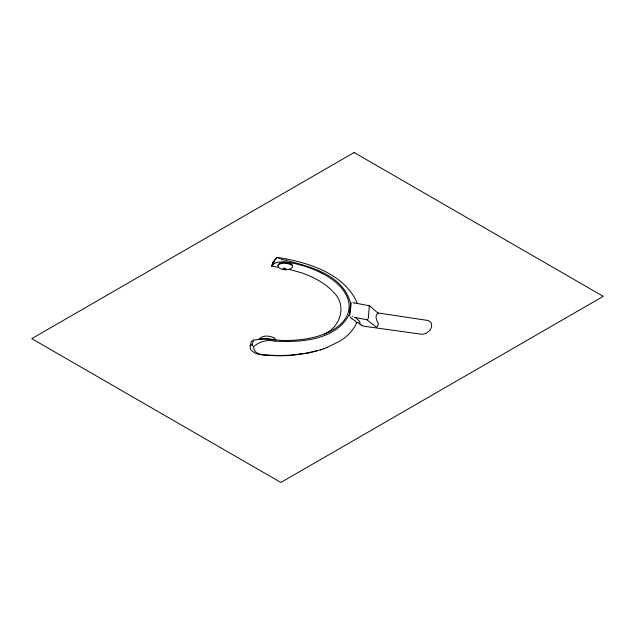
<?xml version="1.0" encoding="UTF-8"?>
<svg xmlns="http://www.w3.org/2000/svg" width="635" height="635" viewBox="0 0 635 635"><rect width="100%" height="100%" fill="white"/><g stroke="black" fill="none" stroke-linecap="round" stroke-linejoin="round"><path stroke-width="0.95" d="M328.216 332.28C318.056 337.074 306.84 339.241 295.696 340.114A75.787 43.759 0 0 1 281.051 340.376L267.51 339.225A42.132 24.328 0 0 0 262.795 338.995L253.643 339.995L252.135 344.622A9.184 5.302 0 0 0 253.54 346.654C253.587 357.124 269.962 354.64 275.415 355.433A92.932 53.65 0 0 0 293.219 354.917L305.848 353.306L317.444 350.734M378.198 324.112L378.19 323.779A10.12 5.842 0 0 0 377.682 322.247A38.021 21.947 0 0 1 377.079 321.072C375.912 318.762 375.158 314.754 378.119 313.46A1.397 0.802 0 0 0 378.619 313.222M350.044 314.365L351.211 302.911L350.544 303.3L349.425 314.238C335.78 340.535 300.379 342.63 274.209 341.106C266.851 339.257 259.136 341.844 253.508 346.67M350.544 303.3C342.662 273.439 307.888 265.986 281.781 259.397M378.166 324.541L378.008 325.207A9.231 5.334 0 0 1 377.714 325.826M278.551 267.351A7.715 4.453 0 0 0 287.83 269.542L288.385 269.502A6.564 3.786 0 0 0 292.544 266.486C293.259 263.93 289.219 263.184 286.901 262.755A11.938 6.89 0 0 0 283.258 262.596L279.4 263.358L278.027 265.16A6.644 3.834 0 0 0 278.582 267.343L271.677 266.152L272.55 262.898A7.398 4.27 0 0 1 273.264 261.612L276.971 257.508L280.162 258.77M278.027 265.16L279.543 263.93L283.075 263.311A11.144 6.437 0 0 1 285.171 263.303L286.575 263.438A11.287 6.517 0 0 1 289.195 263.985L291.981 265.279L292.513 266.486M253.317 340.193L251.381 341.527L250.119 346.226L250.277 348.353A14.303 8.263 0 0 0 251.571 350.552L254.468 352.75A14.915 8.612 0 0 0 257.207 353.901L261.295 354.767L274.82 355.719A92.639 53.483 0 0 0 292.56 355.203L309.142 352.838L321.016 349.679M271.677 266.152L273.629 263.977L274.503 260.699A23.162 13.375 0 0 1 276.05 258.453M326.874 347.591L340.209 340.931A72.287 41.735 0 0 0 351.234 331.565L354.909 326.43L356.648 322.882M259.136 339.05C262.684 334.978 269.478 335.597 273.907 337.788M377.5 326.168L376.92 326.811M272.55 262.898L274.503 260.699M273.629 263.977L276.868 262.374L282.138 261.739A20.161 11.636 0 0 1 285.655 261.866L295.219 263.612L304.348 266.113A94.702 54.673 0 0 1 317.341 271.034L321.334 272.947M250.206 345.9L252.135 344.622M324.231 334.002C340.67 327.319 347.385 304.562 333.248 292.052A81.097 46.823 0 0 0 317.413 279.821L314.047 278.035A88.13 50.879 0 0 0 301.069 272.669L289.084 269.319M323.667 348.821L327.628 347.289M320.278 349.972L324.414 348.528M354.235 317.254L366.808 319.746L367.84 319.024A6.929 4 0 0 0 368.3 318.381L369.268 306.554A3.159 1.826 0 0 0 369.245 306.205L368.689 305.61L354.155 302.895M260.215 339.011L265.025 338.653A23.043 13.303 0 0 1 271.701 339.265L274.217 339.916M353.108 302.736L353.933 302.855M278.813 257.588L286.29 258.929M286.314 258.937C312.444 264.12 342.225 274.51 355.576 299.45M281.599 259.326L281.075 259.128M352.592 316.516L352.258 316.349M355.894 317.865L359.513 321.326A9.557 5.517 0 0 1 359.767 323.921M357.942 322.62L361.402 325.112M352.036 318.778L354.433 320.421A15.438 8.914 0 0 1 355.33 321.183L355.552 321.405M366.808 319.746L376.428 327.208M351.925 318.691L351.028 317.913M370.149 306.268L377.198 312.428M350.734 317.611L350.044 316.841M355.751 321.62L356.092 322.032A10.493 6.056 0 0 1 356.632 322.921M349.282 315.682L349.099 315.246M355.656 299.625L355.862 300.061M356.187 300.807L357.211 303.466M273.899 337.796A6.929 4 0 0 1 275.622 340.035M276.963 257.453A2.5 1.445 0 0 1 278.313 257.556M368.61 305.594A2.921 1.691 0 0 1 370.038 306.173M377.365 312.555A2.548 1.468 0 0 0 378.682 313.047L428.308 320.54L431.054 322.564L431.697 325.882A22.574 13.033 0 0 1 429.625 330.533L426.299 333.272L422.204 334.312L363.958 326.239L361.871 325.422A9.477 5.477 0 0 1 361.402 325.112M357.918 322.628A1.31 0.754 0 0 0 357.33 322.334A2.159 1.246 0 0 0 357.06 322.405M349.179 314.904A1.73 1 0 0 1 349.377 314.682M321.31 272.963A84.503 48.784 0 0 1 341.257 287.719C346.543 293.807 350.425 302.006 348.75 310.221A57.468 33.179 0 0 1 328.319 332.351M283.154 268.494L283.575 268.923A1.849 1.072 0 0 0 284.29 269.113L284.432 269.129A2.524 1.46 0 0 0 285.139 269.137L286.036 268.843L285.639 268.367A1.905 1.103 0 0 0 284.909 268.176A2.397 1.389 0 0 0 283.94 268.168L283.17 268.446M354.132 152.527L31.75 338.653L280.868 482.473L603.25 296.347L354.132 152.527"/></g></svg>
